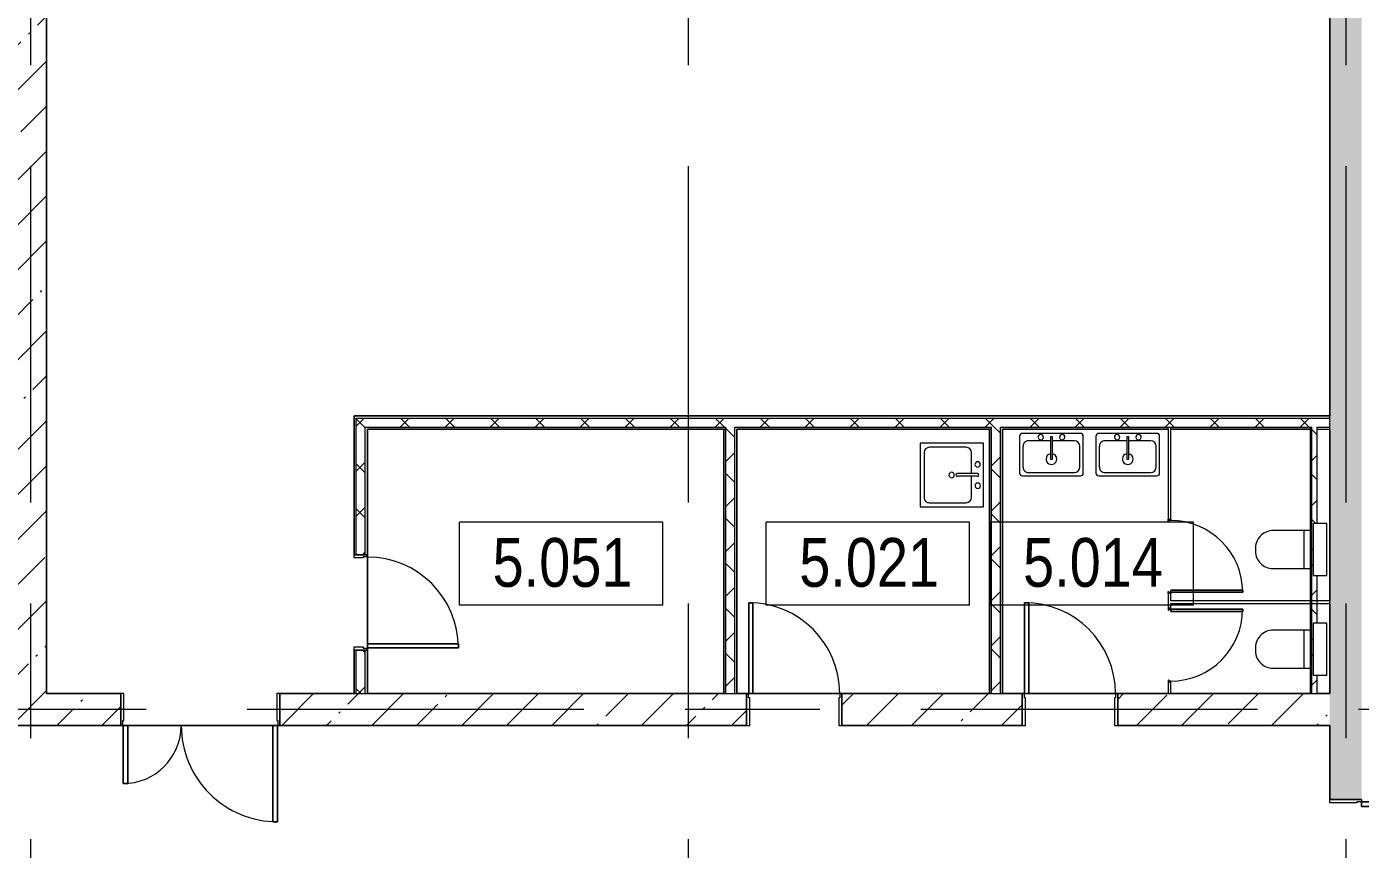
# Model space of a CAD drawing. Header units: millimetres. Extents: x 48966 to 155647, y -43515 to 26217.
# Drawn here: x 91894 to 104469, y 10398 to 18160 of the extents above; entities that cross this region are included whole.
import ezdxf

# ---------------------------------------------------------------- set-up
doc = ezdxf.new("R2010")
doc.units = ezdxf.units.MM
doc.linetypes.add('Осевые', pattern=[6350, 1270, -952.5, 3175, -952.5])
for name, color, linetype, lineweight in [('Двери', 7, 'Continuous', 9), ('Каркас_Импост', 7, 'Continuous', 9), ('Марки помещений', 7, 'Continuous', 9), ('Общие ребра', 7, 'Continuous', 9), ('Оси-2', 7, 'Осевые', 9), ('Панель', 7, 'Continuous', 9), ('Перекрытия', 7, 'Continuous', 9), ('Сантехнические приборы', 7, 'Continuous', 9), ('Стены-1', 7, 'Continuous', 18), ('Штриховка разреза-1', 7, 'Continuous', 9)]:
    doc.layers.add(name, color=color, linetype=linetype, lineweight=lineweight)
doc.styles.add('Arial Narrow_1', font='Arial Narrow.ttf', dxfattribs={"height": 460})
pattern_1 = [(45, (0, 0), (-424.264, 424.264), [600, -100, 20, -100]), (45, (0, 424), (-424.264, 424.264), [])]
pattern_2 = [(45, (0, 0), (-212.132, 212.132), []), (135, (0, 0), (-212.132, -212.132), [])]

# ---------------------------------------------------------------- blocks, each defined once
blk = doc.blocks.new('Дверь - Однопольная - ДВ11__21х9-6240639-План 5-го этажа на отм_ _12_600')
at = {"layer": 'Двери'}
for p, q in [((-429, -63), (-389, -63)), ((-429, -921), (-429, -63)), ((-389, -63), (-389, -921)), ((-389, -921), (-429, -921))]:
    blk.add_line(p, q, dxfattribs=at)
blk.add_arc((-429, -63), 858, 270, 0, dxfattribs=at)
at = {"layer": 'Каркас_Импост'}
for p, q in [((-450, 62), (-420, 62)), ((-450, -63), (-450, 62)), ((-420, 62), (-420, -23)), ((420, 62), (450, 62)), ((420, -23), (420, 62)), ((450, 62), (450, -63)), ((-430, -63), (-450, -63)), ((-430, -23), (-430, -63)), ((-420, -23), (-430, -23)), ((430, -23), (420, -23)), ((430, -63), (430, -23)), ((450, -63), (430, -63))]:
    blk.add_line(p, q, dxfattribs=at)
at = {"layer": 'Панель'}
for p, q in [((-389, -63), (-429, -63)), ((-429, -63), (-429, -921)), ((-389, -921), (-389, -63)), ((-429, -921), (-389, -921))]:
    blk.add_line(p, q, dxfattribs=at)
blk = doc.blocks.new('Дверь - Однопольная_HPL - ДВ12__21х7-5560888-План 5-го этажа на отм_ _12_600')
at = {"layer": 'Двери'}
for p, q in [((-339, -13), (-319, -13)), ((-339, -691), (-339, -13)), ((-319, -13), (-319, -691)), ((-319, -691), (-339, -691))]:
    blk.add_line(p, q, dxfattribs=at)
blk.add_arc((-339, -13), 678, 270, 0, dxfattribs=at)
at = {"layer": 'Каркас_Импост'}
for p, q in [((-350, 12), (-330, 12)), ((-350, -13), (-350, 12)), ((-340, 7), (-340, -13)), ((-330, 7), (-340, 7)), ((-330, 12), (-330, 7)), ((330, 12), (350, 12)), ((330, 7), (330, 12)), ((340, 7), (330, 7)), ((340, -13), (340, 7)), ((350, 12), (350, -13)), ((-340, -13), (-350, -13)), ((350, -13), (340, -13))]:
    blk.add_line(p, q, dxfattribs=at)
at = {"layer": 'Панель'}
for p, q in [((-319, -13), (-339, -13)), ((-339, -13), (-339, -691)), ((-319, -691), (-319, -13)), ((-339, -691), (-319, -691))]:
    blk.add_line(p, q, dxfattribs=at)
blk = doc.blocks.new('Дверь - Однопольная_HPL - ДВ12_21х7-5561156-План 5-го этажа на отм_ _12_600')
at = {"layer": 'Двери'}
for p, q in [((-319, 691), (-339, 691)), ((-339, 691), (-339, 12)), ((-319, 12), (-319, 691)), ((-339, 12), (-319, 12))]:
    blk.add_line(p, q, dxfattribs=at)
blk.add_arc((-339, 12), 678, 360, 90, dxfattribs=at)
at = {"layer": 'Каркас_Импост'}
for p, q in [((-340, 12), (-350, 12)), ((-350, 12), (-350, -12)), ((-340, -7), (-340, 12)), ((350, 12), (340, 12)), ((340, 12), (340, -7)), ((350, -12), (350, 12)), ((-350, -12), (-330, -12)), ((-330, -7), (-340, -7)), ((-330, -12), (-330, -7)), ((340, -7), (330, -7)), ((330, -7), (330, -12)), ((330, -12), (350, -12))]:
    blk.add_line(p, q, dxfattribs=at)
at = {"layer": 'Панель'}
for p, q in [((-339, 691), (-319, 691)), ((-339, 12), (-339, 691)), ((-319, 691), (-319, 12)), ((-319, 12), (-339, 12))]:
    blk.add_line(p, q, dxfattribs=at)
blk = doc.blocks.new('Дверь - Полуторная_001 - ДВ15_21-15-6804941-План 5-го этажа на отм_ _12_600')
at = {"layer": 'Двери'}
for p, q in [((-684, 1059), (-729, 1059)), ((-729, 1059), (-729, 150)), ((-684, 150), (-684, 1059)), ((684, 150), (684, 699)), ((684, 699), (729, 699)), ((729, 699), (729, 150)), ((-729, 150), (-684, 150)), ((729, 150), (684, 150))]:
    blk.add_line(p, q, dxfattribs=at)
for centre, radius, start, end in [((-729, 150), 909, 360, 90), ((729, 150), 549, 90, 180)]:
    blk.add_arc(centre, radius, start, end, dxfattribs=at)
at = {"layer": 'Каркас_Импост'}
for p, q in [((-730, 150), (-750, 150)), ((-750, 150), (-750, -150)), ((-730, 105), (-730, 150)), ((750, 150), (730, 150)), ((730, 150), (730, 105)), ((750, -150), (750, 150)), ((-720, 105), (-730, 105)), ((-720, -150), (-720, 105)), ((730, 105), (720, 105)), ((720, 105), (720, -150)), ((-750, -150), (-720, -150)), ((720, -150), (750, -150))]:
    blk.add_line(p, q, dxfattribs=at)
at = {"layer": 'Панель'}
for p, q in [((-729, 1059), (-684, 1059)), ((-729, 150), (-729, 1059)), ((-684, 1059), (-684, 150)), ((684, 699), (684, 150)), ((729, 699), (684, 699)), ((729, 150), (729, 699)), ((-684, 150), (-729, 150)), ((684, 150), (729, 150))]:
    blk.add_line(p, q, dxfattribs=at)
blk = doc.blocks.new('Дверь - Однопольная - ДВ11_21х9-6240733-План 5-го этажа на отм_ _12_600')
at = {"layer": 'Двери'}
for p, q in [((-389, 1008), (-429, 1008)), ((-429, 1008), (-429, 150)), ((-389, 150), (-389, 1008)), ((-429, 150), (-389, 150))]:
    blk.add_line(p, q, dxfattribs=at)
blk.add_arc((-429, 150), 858, 360, 90, dxfattribs=at)
at = {"layer": 'Каркас_Импост'}
for p, q in [((-430, 150), (-450, 150)), ((-450, 150), (-450, -150)), ((-430, 110), (-430, 150)), ((450, 150), (430, 150)), ((430, 150), (430, 110)), ((450, -150), (450, 150)), ((-420, 110), (-430, 110)), ((-420, -150), (-420, 110)), ((430, 110), (420, 110)), ((420, 110), (420, -150)), ((-450, -150), (-420, -150)), ((420, -150), (450, -150))]:
    blk.add_line(p, q, dxfattribs=at)
at = {"layer": 'Панель'}
for p, q in [((-429, 1008), (-389, 1008)), ((-429, 150), (-429, 1008)), ((-389, 1008), (-389, 150)), ((-389, 150), (-429, 150))]:
    blk.add_line(p, q, dxfattribs=at)
blk = doc.blocks.new('Дверь - Полуторная_001 - ДВ20__21-15-6256135-План 5-го этажа на отм_ _12_600')
at = {"layer": 'Двери'}
for p, q in [((-729, -150), (-684, -150)), ((-729, -1059), (-729, -150)), ((-684, -150), (-684, -1059)), ((729, -150), (684, -150)), ((684, -150), (684, -699)), ((729, -699), (729, -150)), ((684, -699), (729, -699)), ((-684, -1059), (-729, -1059))]:
    blk.add_line(p, q, dxfattribs=at)
for centre, radius, start, end in [((-729, -150), 909, 270, 0), ((729, -150), 549, 180, 270)]:
    blk.add_arc(centre, radius, start, end, dxfattribs=at)
at = {"layer": 'Каркас_Импост'}
for p, q in [((-750, 150), (-720, 150)), ((-750, -150), (-750, 150)), ((-720, 150), (-720, -105)), ((720, 150), (750, 150)), ((720, -105), (720, 150)), ((750, 150), (750, -150)), ((-730, -105), (-730, -150)), ((-720, -105), (-730, -105)), ((730, -105), (720, -105)), ((730, -150), (730, -105)), ((-730, -150), (-750, -150)), ((750, -150), (730, -150))]:
    blk.add_line(p, q, dxfattribs=at)
at = {"layer": 'Панель'}
for p, q in [((-684, -150), (-729, -150)), ((-729, -150), (-729, -1059)), ((-684, -1059), (-684, -150)), ((684, -150), (729, -150)), ((684, -699), (684, -150)), ((729, -150), (729, -699)), ((729, -699), (684, -699)), ((-729, -1059), (-684, -1059))]:
    blk.add_line(p, q, dxfattribs=at)
blk = doc.blocks.new('Унитаз_встраиваемый - Обычный _ Vitra 748-4800 _каркасные_-4815711-План 5-го этажа на отм_ _12_600')
at = {"layer": 'Сантехнические приборы'}
for p, q in [((-180, 371), (-180, 0)), ((179, 0), (179, 351)), ((-180, 60), (179, 60)), ((245, -25), (-245, -25)), ((-245, -25), (-245, -155)), ((-180, 0), (179, 0)), ((245, -155), (245, -25)), ((-245, -155), (245, -155))]:
    blk.add_line(p, q, dxfattribs=at)
for centre, start, end in [((-12, 351), 86.3345, 173.0597), ((10, 351), 360, 93.6655)]:
    blk.add_arc(centre, 169, start, end, dxfattribs=at)
blk = doc.blocks.new('Кухонная мойка-Островок - 600 x 600 мм-4969077-План 5-го этажа на отм_ _12_600')
at = {"layer": 'Сантехнические приборы'}
for p, q in [((316, 302), (-284, 302)), ((-284, 302), (-284, -298)), ((316, -298), (316, 302)), ((-246, 137), (-246, -209)), ((3, 188), (-195, 188)), ((3, 245), (3, 53)), ((28, 245), (28, 53)), ((227, 188), (28, 188)), ((278, -209), (278, 137)), ((-284, -298), (316, -298)), ((-195, -260), (227, -260))]:
    blk.add_line(p, q, dxfattribs=at)
for centre, radius, start, end in [((-84, 245), 25.4, 360, 180), ((16, 245), 12.7, 360, 180), ((117, 247), 25.4, 360, 180), ((-195, 137), 50.8, 90, 180), ((-84, 245), 25.4, 180, 0), ((117, 247), 25.4, 180, 0), ((227, 137), 50.8, 360, 90), ((16, 0), 25.4, 360, 180), ((16, 0), 25.4, 180, 0), ((16, 53), 12.7, 180, 0), ((-195, -209), 50.8, 180, 270), ((227, -209), 50.8, 270, 0)]:
    blk.add_arc(centre, radius, start, end, dxfattribs=at)
blk = doc.blocks.new('Раковина-Одиночная-2D - 600 x 400 мм-4830835-План 5-го этажа на отм_ _12_600')
at = {"layer": 'Сантехнические приборы'}
for p, q in [((32, 477), (32, 128)), ((32, 477), (32, 128)), ((606, 503), (57, 503)), ((606, 503), (57, 503)), ((63, 420), (63, 223)), ((549, 471), (114, 471)), ((600, 223), (600, 420)), ((632, 128), (632, 477)), ((632, 128), (632, 477)), ((341, 344), (322, 344)), ((322, 344), (322, 134)), ((341, 134), (341, 344)), ((114, 172), (322, 172)), ((322, 134), (341, 134)), ((341, 172), (549, 172)), ((57, 103), (606, 103)), ((57, 103), (606, 103)), ((132, 63), (692, 63))]:
    blk.add_line(p, q, dxfattribs=at)
for centre, radius, start, end in [((57, 477), 25.4, 90, 180), ((57, 477), 25.4, 90, 180), ((114, 420), 50.8, 90, 180), ((332, 344), 50.8, 360, 180), ((549, 420), 50.8, 360, 90), ((606, 477), 25.4, 360, 90), ((606, 477), 25.4, 360, 90), ((332, 344), 50.8, 180, 259.1931), ((332, 344), 50.8, 280.8069, 0), ((57, 128), 25.4, 180, 270), ((57, 128), 25.4, 180, 270), ((114, 223), 50.8, 180, 270), ((230, 138), 25.4, 360, 180), ((230, 138), 25.4, 180, 360), ((433, 138), 25.4, 360, 180), ((433, 138), 25.4, 180, 0), ((549, 223), 50.8, 270, 0), ((606, 128), 25.4, 270, 360), ((606, 128), 25.4, 270, 0)]:
    blk.add_arc(centre, radius, start, end, dxfattribs=at)
blk = doc.blocks.new('Марка помещения_Р - Марка помещения-4575829-План 5-го этажа на отм_ _12_600')
at = {"layer": 'Марки помещений'}
for p, q in [((-4.79375, -1.95625), (-4.79375, 1.95625)), ((4.79375, 1.95625), (-4.79375, 1.95625)), ((4.79375, -1.95625), (4.79375, 1.95625)), ((4.79375, -1.95625), (-4.79375, -1.95625))]:
    blk.add_line(p, q, dxfattribs=at)

msp = doc.modelspace()

# ---------------------------------------------------------------- hatches: boundary and pattern name
at = {"layer": 'Штриховка разреза-1'}
h = msp.add_hatch(dxfattribs=at)
h.set_pattern_fill('FP_2', color=256, style=0, pattern_type=2)
h.set_pattern_definition(pattern_1)
h.paths.add_polyline_path([(104181.6, -31381.9), (104481.6, -31381.9), (104481.6, -30957.9), (104181.6, -30957.9), (104181.6, -31380.9)], flags=0)
h.paths.add_polyline_path([(104181.6, -29957.9), (104481.6, -29957.9), (104481.6, -21232.9), (104181.6, -21232.9), (104181.6, -29890.4)], flags=0)
h.paths.add_polyline_path([(104181.6, -19732.9), (104481.6, -19732.9), (104481.6, 9367.1), (104181.6, 9367.1), (104181.6, -18952.3)], flags=0)
h.paths.add_polyline_path([(104181.6, 10867.1), (104481.6, 10867.1), (104481.6, 23867.1), (104181.6, 23867.1), (104181.6, 11567.1)], flags=0)
h = msp.add_hatch(dxfattribs=at)
h.set_pattern_fill('FP_2', color=256, style=0, pattern_type=2)
h.set_pattern_definition(pattern_1)
h.paths.add_polyline_path([(92081.6, 11567.1), (92081.6, 23567.1), (91781.6, 23567.1), (91781.6, 11567.1)], flags=0)
h = msp.add_hatch(dxfattribs=at)
h.set_pattern_fill('FP_3', color=256, style=0, pattern_type=2)
h.set_pattern_definition(pattern_2)
h.paths.add_polyline_path([(103999.6, 14382.1), (104181.6, 14382.1), (104181.6, 14467.1), (95001.6, 14467.1), (95001.6, 14382.1), (103229.6, 14382.1)], flags=0)
h = msp.add_hatch(dxfattribs=at)
h.set_pattern_fill('FP_3', color=256, style=0, pattern_type=2)
h.set_pattern_definition(pattern_2)
h.paths.add_polyline_path([(95086.6, 11867.1), (95086.6, 12277.1), (95001.6, 12277.1), (95001.6, 11867.1)], flags=0)
h.paths.add_polyline_path([(95086.6, 13177.1), (95086.6, 14382.1), (95001.6, 14382.1), (95001.6, 13177.1)], flags=0)
h = msp.add_hatch(dxfattribs=at)
h.set_pattern_fill('FP_3', color=256, style=0, pattern_type=2)
h.set_pattern_definition(pattern_2)
h.paths.add_polyline_path([(98571.6, 11867.1), (98571.6, 14382.1), (98486.6, 14382.1), (98486.6, 11867.1)], flags=0)
h = msp.add_hatch(dxfattribs=at)
h.set_pattern_fill('FP_3', color=256, style=0, pattern_type=2)
h.set_pattern_definition(pattern_2)
h.paths.add_polyline_path([(101076.6, 11867.1), (101076.6, 14382.1), (100991.6, 14382.1), (100991.6, 11867.1)], flags=0)
h = msp.add_hatch(dxfattribs=at)
h.set_pattern_fill('FP_3', color=256, style=0, pattern_type=2)
h.set_pattern_definition(pattern_2)
h.paths.add_polyline_path([(104024.6, 11867.1), (104061.6, 11867.1), (104061.6, 12042.1), (104024.6, 12042.1), (104024.6, 12532.1), (104061.6, 12532.1), (104061.6, 12981.6), (104024.6, 12981.6), (104024.6, 13471.6), (104061.6, 13471.6), (104061.6, 14382.1), (104011.6, 14382.1), (104011.6, 11867.1)], flags=0)
h = msp.add_hatch(dxfattribs=at)
h.set_pattern_fill('FP_2', color=256, style=0, pattern_type=2)
h.set_pattern_definition(pattern_1)
h.paths.add_polyline_path([(103229.6, 11567.1), (104181.6, 11567.1), (104181.6, 11867.1), (102181.6, 11867.1), (102181.6, 11567.1)], flags=0)
h.paths.add_polyline_path([(101281.6, 11567.1), (101281.6, 11867.1), (99581.6, 11867.1), (99581.6, 11567.1)], flags=0)
h.paths.add_polyline_path([(98681.6, 11567.1), (98681.6, 11867.1), (94281.6, 11867.1), (94281.6, 11567.1), (94900.3, 11567.1)], flags=0)
h.paths.add_polyline_path([(92781.6, 11567.1), (92781.6, 11867.1), (92081.6, 11867.1), (92081.6, 11567.1)], flags=0)

# ---------------------------------------------------------------- linework, layer by layer
at = {"layer": 'Общие ребра'}
for p, q in [((94981.6, 14467.1), (94981.6, 14362.1)), ((95001.6, 14467.1), (104181.6, 14467.1)), ((95001.6, 14382.1), (95001.6, 14467.1)), ((104181.6, 14467.1), (104181.6, 14487.1)), ((104181.6, 14382.1), (104181.6, 14467.1)), ((94981.6, 14362.1), (94981.6, 13177.1)), ((95001.6, 14362.1), (95001.6, 14382.1)), ((95001.6, 13177.1), (95001.6, 14362.1)), ((95086.6, 14382.1), (98486.6, 14382.1)), ((95086.6, 14362.1), (95086.6, 14382.1)), ((95086.6, 13177.1), (95086.6, 14362.1)), ((95106.6, 13177.1), (95106.6, 14362.1)), ((98486.6, 14362.1), (98466.6, 14362.1)), ((98486.6, 14362.1), (98486.6, 14382.1)), ((98486.6, 11867.1), (98486.6, 14362.1)), ((98571.6, 14382.1), (100991.6, 14382.1)), ((98571.6, 14362.1), (98571.6, 14382.1)), ((98571.6, 11867.1), (98571.6, 14362.1)), ((100991.6, 14362.1), (100971.6, 14362.1)), ((100991.6, 14362.1), (100991.6, 14382.1)), ((100991.6, 11867.1), (100991.6, 14362.1)), ((101076.6, 14382.1), (102656.6, 14382.1)), ((101076.6, 14362.1), (101076.6, 14382.1)), ((101076.6, 11867.1), (101076.6, 14362.1)), ((102656.6, 14382.1), (102681.6, 14382.1)), ((102656.6, 14382.1), (102681.6, 14382.1)), ((102656.6, 14362.1), (102656.6, 14382.1)), ((102681.6, 14382.1), (103999.6, 14382.1)), ((102681.6, 14362.1), (102681.6, 14382.1)), ((103999.6, 14382.1), (104011.6, 14382.1)), ((103999.6, 14382.1), (104011.6, 14382.1)), ((103999.6, 14362.1), (103999.6, 14382.1)), ((104011.6, 14362.1), (104011.6, 14382.1)), ((104011.6, 11867.1), (104011.6, 14362.1)), ((104061.6, 14382.1), (104181.6, 14382.1)), ((104061.6, 14362.1), (104061.6, 14382.1)), ((104181.6, 14362.1), (104181.6, 14382.1)), ((104181.6, 12717.1), (104181.6, 12742.1)), ((94981.6, 12277.1), (94981.6, 11869.1)), ((95001.6, 11867.1), (95001.6, 12277.1)), ((95086.6, 11867.1), (95086.6, 12277.1)), ((95106.6, 11867.1), (95106.6, 12277.1)), ((92781.6, 11867.1), (92083.6, 11867.1)), ((94981.6, 11867.1), (94281.6, 11867.1)), ((94981.6, 11867.1), (95001.6, 11867.1)), ((95001.6, 11867.1), (95086.6, 11867.1)), ((95086.6, 11867.1), (95106.6, 11867.1)), ((98466.6, 11867.1), (98486.6, 11867.1)), ((98486.6, 11867.1), (98571.6, 11867.1)), ((98571.6, 11867.1), (98591.6, 11867.1)), ((98681.6, 11867.1), (98591.6, 11867.1)), ((100971.6, 11867.1), (99581.6, 11867.1)), ((100971.6, 11867.1), (100991.6, 11867.1)), ((100991.6, 11867.1), (101076.6, 11867.1)), ((101076.6, 11867.1), (101096.6, 11867.1)), ((101281.6, 11867.1), (101098.6, 11867.1)), ((102656.6, 11867.1), (102181.6, 11867.1)), ((102656.6, 11867.1), (102681.6, 11867.1)), ((103997.6, 11867.1), (102681.6, 11867.1)), ((103999.6, 11867.1), (104011.6, 11867.1)), ((104011.6, 11867.1), (104061.6, 11867.1)), ((92081.6, 11567.1), (92781.6, 11567.1)), ((94281.6, 11567.1), (98681.6, 11567.1)), ((99581.6, 11567.1), (101281.6, 11567.1)), ((102181.6, 11567.1), (104179.6, 11567.1)), ((104181.6, 11567.1), (104181.6, 10867.1))]:
    msp.add_line(p, q, dxfattribs=at)
at = {"layer": 'Оси-2'}
for p, q in [((91931.6, 25417.1), (91931.6, -41737.8)), ((98131.6, 25417.1), (98131.6, -41737.8)), ((104331.6, 25417.1), (104331.6, -41737.8)), ((150171.6, 11717.1), (50565.6, 11717.1))]:
    msp.add_line(p, q, dxfattribs=at)
at = {"layer": 'Перекрытия'}
for p, q in [((92081.6, 23567.1), (92081.6, 11867.1)), ((104181.6, 14487.1), (104181.6, 23567.1)), ((94981.6, 13177.1), (94981.6, 14487.1)), ((94981.6, 14487.1), (104181.6, 14487.1)), ((98466.6, 14362.1), (95106.6, 14362.1)), ((95106.6, 14362.1), (95106.6, 11867.1)), ((98466.6, 11867.1), (98466.6, 14362.1)), ((100971.6, 14362.1), (98591.6, 14362.1)), ((98591.6, 14362.1), (98591.6, 11867.1)), ((100971.6, 11867.1), (100971.6, 14362.1)), ((102656.6, 14362.1), (101096.6, 14362.1)), ((101096.6, 14362.1), (101096.6, 11867.1)), ((103999.6, 14362.1), (102681.6, 14362.1)), ((103999.6, 11867.1), (103999.6, 14362.1)), ((104181.3, 14362.1), (104181.3, 12742.1)), ((104181.3, 12742.1), (104181.3, 14362.1)), ((95106.6, 13177.1), (94981.6, 13177.1)), ((95106.6, 12277.1), (95106.6, 13177.1)), ((104181.3, 12717.1), (104181.3, 11867.1)), ((104181.3, 11867.1), (104181.3, 12717.1)), ((94981.6, 11867.1), (94981.6, 12277.1)), ((94981.6, 12277.1), (95106.6, 12277.1)), ((92081.6, 11867.1), (92781.6, 11867.1)), ((92081.6, 11867.1), (92781.6, 11867.1)), ((92781.6, 11867.1), (92781.6, 11567.1)), ((94281.6, 11867.1), (94981.6, 11867.1)), ((94281.6, 11567.1), (94281.6, 11867.1)), ((94281.6, 11867.1), (94981.6, 11867.1)), ((94981.6, 11867.1), (104181.3, 11867.1)), ((95106.6, 11867.1), (98466.6, 11867.1)), ((98591.6, 11867.1), (100971.6, 11867.1)), ((99581.6, 11867.1), (98681.6, 11867.1)), ((98681.6, 11867.1), (98681.6, 11567.1)), ((99581.6, 11567.1), (99581.6, 11867.1)), ((101096.6, 11867.1), (103999.6, 11867.1)), ((102181.6, 11867.1), (101281.6, 11867.1)), ((101281.6, 11867.1), (101281.6, 11567.1)), ((102181.6, 11567.1), (102181.6, 11867.1)), ((98681.6, 11567.1), (91781.6, 11567.1)), ((92781.6, 11567.1), (94281.6, 11567.1)), ((101281.6, 11567.1), (99581.6, 11567.1)), ((104181.6, 11567.1), (102181.6, 11567.1)), ((104181.6, 10867.1), (104181.6, 11567.1)), ((104481.6, 10867.1), (104181.6, 10867.1))]:
    msp.add_line(p, q, dxfattribs=at)
at = {"layer": 'Стены-1'}
for p, q in [((92081.6, 11867.1), (92081.6, 23567.1)), ((104181.6, 23567.1), (104181.6, 14487.1)), ((104181.6, 14487.1), (94981.6, 14487.1)), ((94981.6, 14487.1), (94981.6, 14467.1)), ((95106.6, 14362.1), (98466.6, 14362.1)), ((98466.6, 14362.1), (98466.6, 11867.1)), ((98591.6, 14362.1), (100971.6, 14362.1)), ((98591.6, 11867.1), (98591.6, 14362.1)), ((100971.6, 14362.1), (100971.6, 11867.1)), ((101096.6, 14362.1), (102656.6, 14362.1)), ((101096.6, 11867.1), (101096.6, 14362.1)), ((102656.6, 14362.1), (102656.6, 13512.1)), ((102681.6, 14362.1), (103999.6, 14362.1)), ((102681.6, 13512.1), (102681.6, 14362.1)), ((103999.6, 14362.1), (103999.6, 11867.1)), ((104061.6, 14362.1), (104181.6, 14362.1)), ((104061.6, 13471.6), (104061.6, 14362.1)), ((104181.6, 14362.1), (104181.6, 12742.1)), ((102656.6, 13512.1), (102681.6, 13512.1)), ((94981.6, 13177.1), (95106.6, 13177.1)), ((104061.6, 12532.1), (104061.6, 12981.6)), ((102656.6, 12812.1), (102656.6, 12674.1)), ((102681.6, 12812.1), (102656.6, 12812.1)), ((102681.6, 12742.1), (102681.6, 12812.1)), ((103997.6, 12742.1), (102681.6, 12742.1)), ((102681.6, 12674.1), (102681.6, 12717.1)), ((102681.6, 12717.1), (103997.6, 12717.1)), ((104181.6, 12742.1), (103999.6, 12742.1)), ((103999.6, 12717.1), (104181.6, 12717.1)), ((104181.6, 12717.1), (104181.6, 11867.1)), ((102656.6, 12674.1), (102681.6, 12674.1)), ((95106.6, 12277.1), (94981.6, 12277.1)), ((102656.6, 11974.1), (102656.6, 11867.1)), ((102681.6, 11974.1), (102656.6, 11974.1)), ((102681.6, 11867.1), (102681.6, 11974.1)), ((104061.6, 11867.1), (104061.6, 12042.1)), ((92083.6, 11867.1), (92081.6, 11867.1)), ((92781.6, 11567.1), (92781.6, 11867.1)), ((94281.6, 11867.1), (94281.6, 11567.1)), ((94981.6, 11869.1), (94981.6, 11867.1)), ((98466.6, 11867.1), (95106.6, 11867.1)), ((98681.6, 11567.1), (98681.6, 11867.1)), ((99581.6, 11867.1), (99581.6, 11567.1)), ((101098.6, 11867.1), (101096.6, 11867.1)), ((101281.6, 11567.1), (101281.6, 11867.1)), ((102181.6, 11867.1), (102181.6, 11567.1)), ((103999.6, 11867.1), (103997.6, 11867.1)), ((104181.6, 11867.1), (104061.6, 11867.1)), ((91781.6, 11567.1), (92081.6, 11567.1)), ((104179.6, 11567.1), (104181.6, 11567.1)), ((104181.6, 10867.1), (104481.6, 10867.1))]:
    msp.add_line(p, q, dxfattribs=at)

# ---------------------------------------------------------------- block references
at = {"layer": 'Двери'}
for name, p, rotation in [('Дверь - Однопольная_HPL - ДВ12__21х7-5560888-План 5-го этажа на отм_ _12_600', (102669.1, 13162.1), 90), ('Дверь - Однопольная - ДВ11__21х9-6240639-План 5-го этажа на отм_ _12_600', (95044.1, 12727.1), 90), ('Дверь - Однопольная_HPL - ДВ12_21х7-5561156-План 5-го этажа на отм_ _12_600', (102669.1, 12324.1), 270), ('Дверь - Полуторная_001 - ДВ15_21-15-6804941-План 5-го этажа на отм_ _12_600', (93531.6, 11717.1), 180), ('Дверь - Полуторная_001 - ДВ20__21-15-6256135-План 5-го этажа на отм_ _12_600', (104331.6, 10117.1), 89.99999999999991)]:
    msp.add_blockref(name, p, dxfattribs=dict(at, rotation=rotation))
for p in [(99131.6, 11717.1), (101731.6, 11717.1)]:
    msp.add_blockref('Дверь - Однопольная - ДВ11_21х9-6240733-План 5-го этажа на отм_ _12_600', p, dxfattribs=at)
at = {"layer": 'Марки помещений', "xscale": 199.9999999999999, "yscale": 199.9999999999999, "zscale": 199.9999999999999}
for p in [(96935.3, 13093.1), (99826.9, 13093.1), (101937, 13093.1)]:
    msp.add_blockref('Марка помещения_Р - Марка помещения-4575829-План 5-го этажа на отм_ _12_600', p, dxfattribs=at)
at = {"layer": 'Сантехнические приборы'}
for name, p, rotation in [('Раковина-Одиночная-2D - 600 x 400 мм-4830835-План 5-го этажа на отм_ _12_600', (101888.4, 14424.6), 180), ('Раковина-Одиночная-2D - 600 x 400 мм-4830835-План 5-го этажа на отм_ _12_600', (102608.3, 14424.6), 180), ('Кухонная мойка-Островок - 600 x 600 мм-4969077-План 5-го этажа на отм_ _12_600', (100615.5, 13945.8), 269.9999999999998), ('Унитаз_встраиваемый - Обычный _ Vitra 748-4800 _каркасные_-4815711-План 5-го этажа на отм_ _12_600', (103999.6, 13226.6), 89.99999999999977), ('Унитаз_встраиваемый - Обычный _ Vitra 748-4800 _каркасные_-4815711-План 5-го этажа на отм_ _12_600', (103999.6, 12287.1), 89.99999999999977)]:
    msp.add_blockref(name, p, dxfattribs=dict(at, rotation=rotation))

# ---------------------------------------------------------------- texts
at = {"layer": 'Марки помещений', "char_height": 460, "width": 1587.341, "attachment_point": 1, "style": 'Arial Narrow_1'}
for s, insert in [('5.051', (96287.4, 13335)), ('5.021', (99179, 13335)), ('5.014', (101289.1, 13335))]:
    msp.add_mtext(s, dxfattribs=dict(at, insert=insert))

doc.saveas('drawing.dxf')
